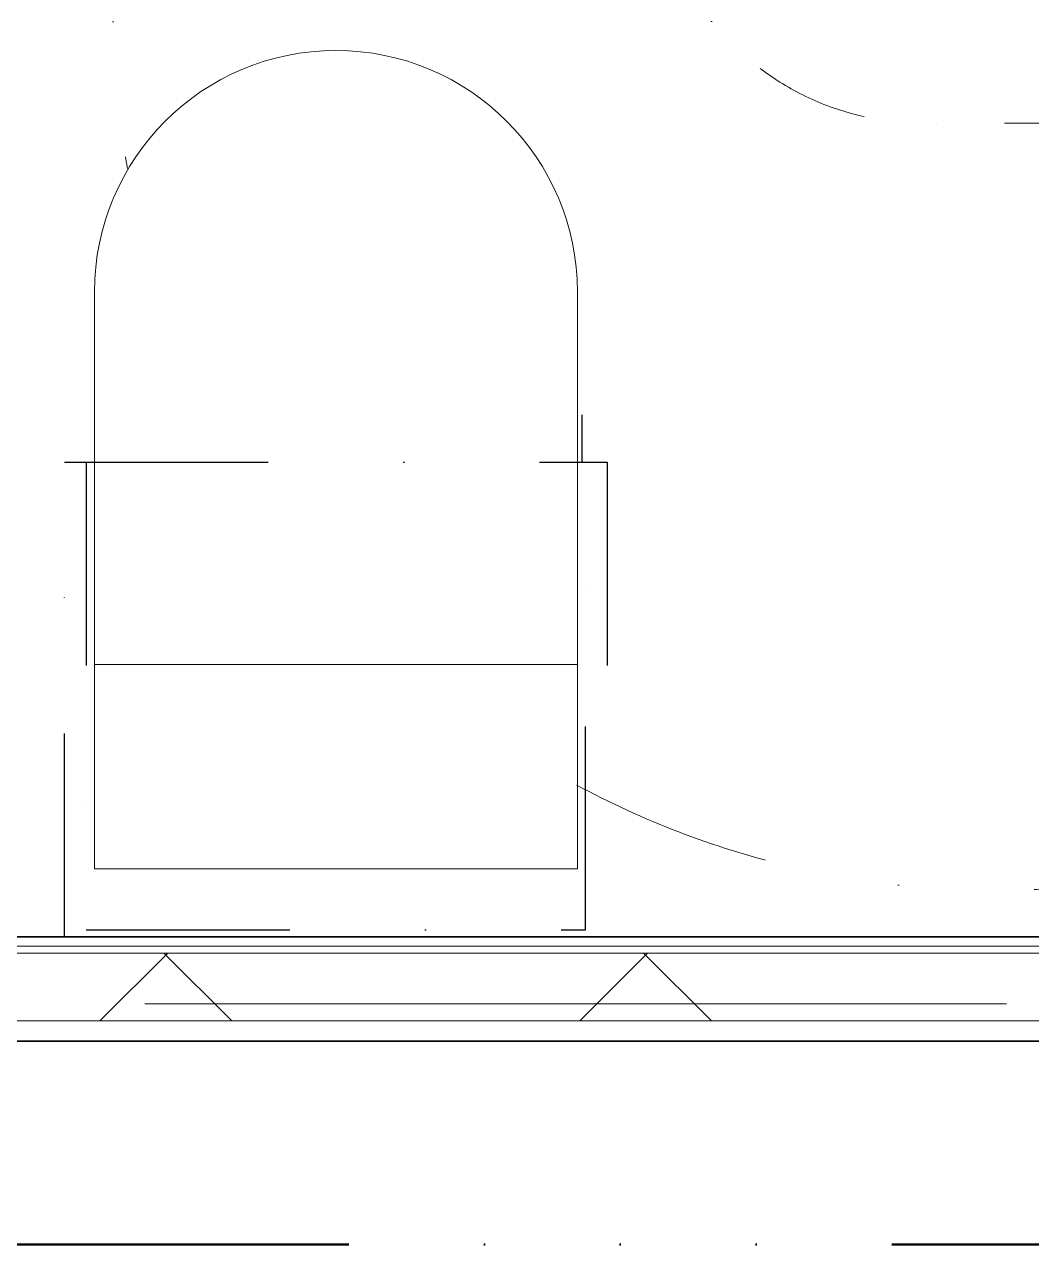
# Model space of a CAD drawing. Header units: millimetres. Extents: x -46592 to 140440, y -36427 to 76663.
# Drawn here: x 35074 to 35817, y 40268 to 41168 of the extents above; entities that cross this region are included whole.
import ezdxf

# ---------------------------------------------------------------- set-up
doc = ezdxf.new("R2010")
doc.units = ezdxf.units.MM
for name, pattern in [('Grid Line', [1111.25, 635, -158.75, 158.75, -158.75]), ('PALOALUE', [650, 250, -100, 0, -100, 0, -100, 0, -100]), ('Pistekatko 3_2_mm', [350, 150, -100, 0, -100]), ('pistekatko tiheä_2_', [185, 85, -50, 0, -50])]:
    doc.linetypes.add(name, pattern=pattern)
for name, color, linetype, lineweight in [('AR-A_MERKINNÄT', 8, 'Continuous', 18), ('AR-A_MERKINNÄT-4', 8, 'PALOALUE', 50), ('AR-C_APUVIIVA-1', 1, 'Pistekatko 3_2_mm', 18), ('AR-C_APUVIIVA-2', 1, 'pistekatko tiheä_2_', 18), ('AR-Y_MODVIIVA-1', 8, 'Grid Line', 9), ('AR1241_US-1', 1, 'Continuous', 35), ('AR1311_VS', 2, 'Continuous', 18), ('AR1311_VS-1', 2, 'Continuous', 35), ('AR1331_KIINTO', 3, 'Continuous', 18), ('AR1331_KIINTO-1', 3, 'Continuous', 25), ('AR1331_KIINTO-2', 3, 'Pistekatko 3_2_mm', 25), ('AR21_PUTKIOSA', 6, 'Continuous', 18)]:
    doc.layers.add(name, color=color, linetype=linetype, lineweight=lineweight)

# ---------------------------------------------------------------- blocks, each defined once
blk = doc.blocks.new('Wc-istuin_2 - Wc-istuin-1643856-04 2_ krs')
at = {"layer": 'AR21_PUTKIOSA'}
for p, q in [((-177.91, -30), (-177.91, -455.71)), ((177.91, -30), (-177.91, -30)), ((-177.91, -455.71), (-177.91, -30)), ((-177.91, -30), (177.91, -30)), ((177.91, -455.71), (177.91, -30)), ((177.91, -30), (177.91, -455.71)), ((-177.91, -180.71), (177.91, -180.71))]:
    blk.add_line(p, q, dxfattribs=at)
for end in [360, 0]:
    blk.add_arc((0, -455.71), 177.91, 180, end, dxfattribs=at)
blk = doc.blocks.new('Seinäkaappi - Pyykkikaappi-2252976-04 2_ krs')
at = {"layer": 'AR1331_KIINTO-1'}
blk.add_line((181.5, 200), (181.5, 235), dxfattribs=at)
at = {"layer": 'AR1331_KIINTO-2'}
for p, q in [((-200, 200), (200, 200)), ((-200, -150), (-200, 200)), ((-184, 200), (-184, -145)), ((184, -145), (184, 200)), ((200, 200), (200, -150)), ((200, -150), (-200, -150)), ((-184, -145), (184, -145))]:
    blk.add_line(p, q, dxfattribs=at)
blk = doc.blocks.new('Shower_columns_15486 - Suihku-V23-04 2_ krs')
at = {"layer": 'AR-C_APUVIIVA-2'}
blk.add_line((-450, 0), (-450, 700), dxfattribs=at)
blk.add_arc((-250, 700), 200, 90, 180, dxfattribs=at)
blk = doc.blocks.new('Paloaluemerkintä - EI60-1905233-04 2_ krs')
at = {"layer": 'AR-A_MERKINNÄT-4'}
blk.add_line((0, 0), (5350.41, 0), dxfattribs=at)

msp = doc.modelspace()

# ---------------------------------------------------------------- hatches: boundary and pattern name
at = {"layer": 'AR1311_VS'}
h = msp.add_hatch(dxfattribs=at)
h.set_pattern_fill('FP_1', color=256, style=0, pattern_type=2)
h.set_pattern_definition([(45, (0, 0), (-176.7767, 176.7767), []), (135, (0, 0), (-176.7767, -176.7767), [])])
h.paths.add_polyline_path([(34349.07, 40433.47), (36449.08, 40433.47), (36449.08, 40483.47), (34337.07, 40483.47), (34337.07, 40433.47)], flags=0)

# ---------------------------------------------------------------- linework, layer by layer
at = {"layer": 'AR-C_APUVIIVA-1'}
for start, end in [(35.35953, 190.42372), (241.67995, 356.89863)]:
    msp.add_arc((35789.84, 41179.58), 650, start, end, dxfattribs=at)
at = {"layer": 'AR-Y_MODVIIVA-1'}
msp.add_line((49133.22, 40445.97), (29793.34, 40445.97), dxfattribs=at)
at = {"layer": 'AR1241_US-1'}
msp.add_line((36514.08, 40418.47), (31594.08, 40418.47), dxfattribs=at)
at = {"layer": 'AR1311_VS'}
for p, q in [((34337.07, 40483.47), (36449.08, 40483.47)), ((34342.07, 40488.47), (36444.08, 40488.47)), ((34274.07, 40433.47), (36499.08, 40433.47))]:
    msp.add_line(p, q, dxfattribs=at)
at = {"layer": 'AR1311_VS-1'}
for p, q in [((36437.08, 40495.47), (34984.05, 40495.47)), ((34274.07, 40418.47), (36514.08, 40418.47))]:
    msp.add_line(p, q, dxfattribs=at)

# ---------------------------------------------------------------- block references
at = {"layer": 'AR-A_MERKINNÄT', "rotation": 180}
msp.add_blockref('Paloaluemerkintä - EI60-1905233-04 2_ krs', (36614.08, 40268.47), dxfattribs=at)
at = {"layer": 'AR1331_KIINTO'}
msp.add_blockref('Seinäkaappi - Pyykkikaappi-2252976-04 2_ krs', (35304.08, 40645.47), dxfattribs=at)
at = {"layer": 'AR21_PUTKIOSA'}
for name, p, rotation in [('Shower_columns_15486 - Suihku-V23-04 2_ krs', (36437.08, 41545.47), 89.99999999998653), ('Wc-istuin_2 - Wc-istuin-1643856-04 2_ krs', (35304.08, 40515.47), 180)]:
    msp.add_blockref(name, p, dxfattribs=dict(at, rotation=rotation))

doc.saveas('drawing.dxf')
